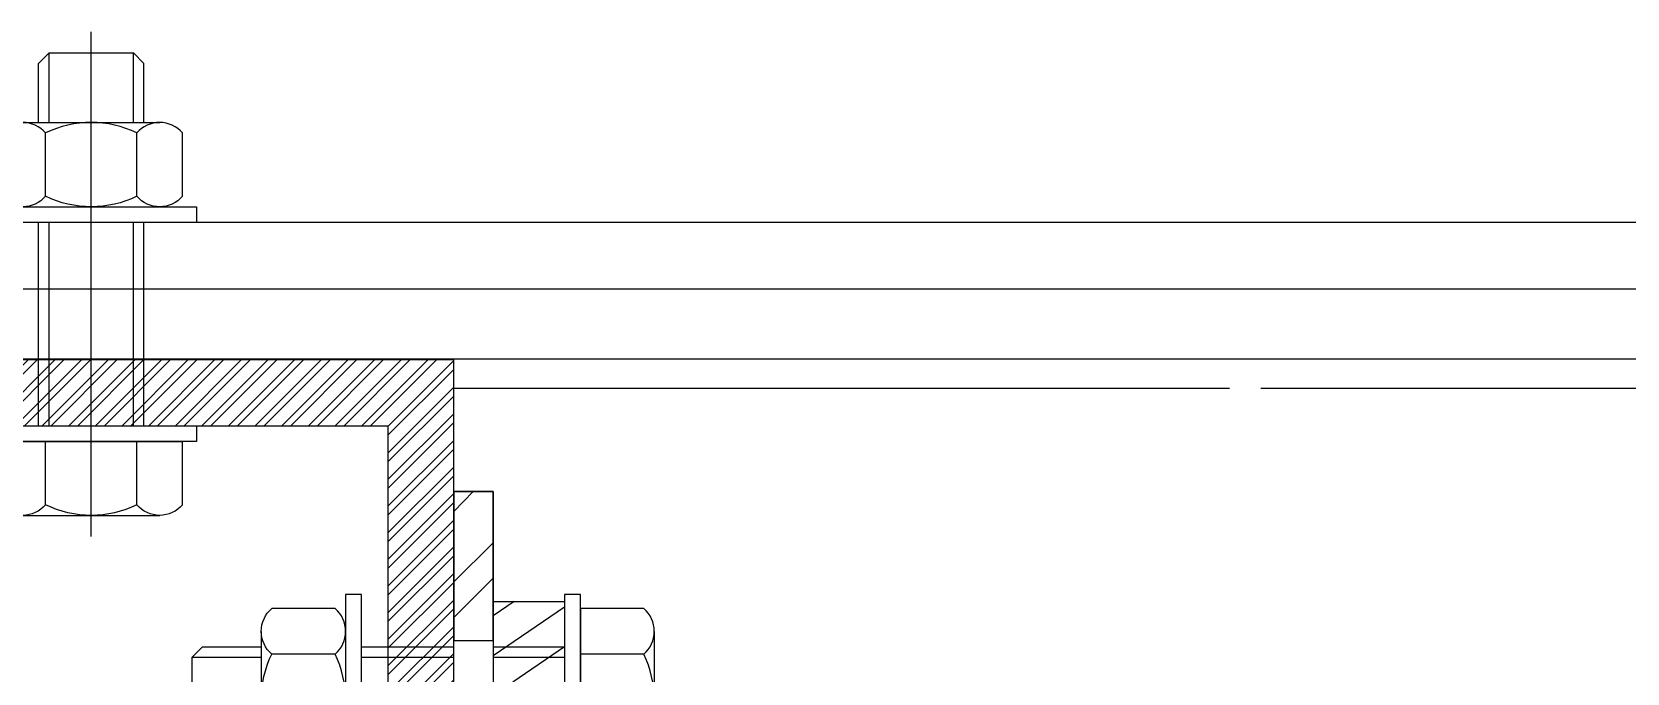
# Model space of a CAD drawing. Header units: millimetres. Extents: x 2519235 to 7246330, y 25937 to 201821.
# Drawn here: x 2726493.2 to 2726614.2, y 74089.9 to 74138.6 of the extents above; entities that cross this region are included whole.
import ezdxf

# ---------------------------------------------------------------- set-up
doc = ezdxf.new("R2010")
doc.units = ezdxf.units.MM
doc.set_wipeout_variables(frame=1)
doc.linetypes.add('CENTER', pattern=[50.800000000000004, 31.75, -6.35, 6.35, -6.35])
doc.linetypes.add('HIDDEN', pattern=[0.375, 0.25, -0.125])
for name, color, linetype in [('000 - EXISTING_CANOPY_MAIN_COLOR_1', 7, 'Continuous'), ('000 - STRUCTURE_STEEL_ACCESORIES_MAIN_COLOR_2', 7, 'Continuous'), ('000 - STRUCTURE_STEEL_ACCESORIES_WIPEOUT_', 7, 'Continuous'), ('010 - ASPG_ACCESSORIES_HATCH_', 7, 'Continuous'), ('010 - ASPG_ACCESSORIES_MAIN_COLOR_1', 7, 'Continuous'), ('010 - ASPG_ACCESSORIES_SUB_COLOR_1', 7, 'Continuous'), ('010 - ASPG_ACCESSORIES_SUB_COLOR_2', 7, 'Continuous'), ('010 - ASPG_ACCESSORIES_SYMBOL_', 7, 'Continuous'), ('010 - ASPG_ACCESSORIES_WIPEOUT_', 7, 'Continuous'), ('010 - ASPG_FASTERN_DEF_SUB', 7, 'Continuous'), ('010 - ASPG_FASTERN_MAIN_COLOR_1', 7, 'Continuous'), ('010 - ASPG_FASTERN_SUB_COLOR_2', 7, 'Continuous'), ('010 - ASPG_FASTERN_SUB_COLOR_3', 7, 'Continuous'), ('_LOUVER-SB', 7, 'Continuous')]:
    doc.layers.add(name, color=color, linetype=linetype)
pattern_1 = [(45, (68845973.91123614, -106253.6340706302), (-4.041115254481119, 4.041115254481119), []), (45, (68845976.60531414, -106253.6340706302), (-4.041115254481119, 4.041115254481119), [])]

# ---------------------------------------------------------------- blocks, each defined once
blk = doc.blocks.new('A$C53fc0519')
at = {"layer": '000 - EXISTING_CANOPY_MAIN_COLOR_1', "color": 7}
for p, q in [((10250.84098993941, -13400.00000000003), (10264.87187722698, -13400.00000000003)), ((10267.23627180886, -13400.00000000003), (10339.87187722791, -13400.00000000003)), ((10342.23627180979, -13400.00000000003), (10414.87187722698, -13400.00000000003))]:
    blk.add_line(p, q, dxfattribs=at)
blk = doc.blocks.new('*U3031')
at = {"color": 7}
for p, q in [((-3458.587865099311, -134.5400000000284), (14475, -134.5400000000373)), ((-3458.587865099267, -139.6150000000109), (14475.00000000004, -139.6150000000198)), ((-3458.587865099282, -144.9250000000086), (14475.00000000003, -144.9250000000175))]:
    blk.add_line(p, q, dxfattribs=at)
blk = doc.blocks.new('W-1-PP17-ENT1_REV03_20260817-115107_UPPER_ROOF_EXPL')
at = {"layer": '000 - EXISTING_CANOPY_MAIN_COLOR_1', "color": 7}
blk.add_blockref('A$C53fc0519', (-18300, -52.14305922697531), dxfattribs=at)
at = {"layer": '_LOUVER-SB', "color": 7}
blk.add_blockref('*U3031', (-4675.156902481336, -13305), dxfattribs=at)
blk = doc.blocks.new('*U3382')
at = {"layer": '010 - ASPG_ACCESSORIES_SUB_COLOR_2', "color": 7}
for p, q in [((-2.084999999999127, -1.547816335794778), (-2.084999999999127, 0)), ((2.084999999999013, -1.047816335789321), (2.084999999999127, 0)), ((-2.084999999999127, -1.547816335789321), (2.084999999999127, -1.047816335789321)), ((2.729999999999563, -1.399999999995998), (2.084999999999127, -1.047816335789321)), ((-2.729999999999563, -1.899999999995998), (2.729999999999563, -1.399999999995998)), ((-2.729999999999563, -1.899999999995998), (-2.084999999999127, -1.547816335789321)), ((-2.729999999999563, -1.899999999995998), (-2.084999999999127, -2.252183664200857)), ((-2.084999999999127, -2.252183664200857), (2.084999999999127, -1.752183664200857)), ((-2.084999999999013, -3.347816335790412), (-2.084999999999127, -2.252183664206314)), ((2.729999999999563, -1.399999999995998), (2.084999999999127, -1.752183664200857)), ((2.084999999999013, -2.847816335790412), (2.0849999999989, -1.752183664201084)), ((-2.729999999999563, -3.69999999999709), (2.729999999999563, -3.19999999999709)), ((-2.729999999999563, -3.69999999999709), (-2.084999999999127, -3.347816335790412)), ((-2.084999999999127, -3.347816335790412), (2.084999999999127, -2.847816335790412)), ((-2.084999999999127, -4.052183664201948), (2.084999999999127, -3.552183664201948)), ((2.729999999999563, -3.19999999999709), (2.084999999999127, -2.847816335790412)), ((2.729999999999563, -3.19999999999709), (2.084999999999127, -3.552183664201948)), ((2.084999999999241, -4.647816335791504), (2.084999999999241, -3.552183664201948)), ((-2.729999999999563, -3.69999999999709), (-2.084999999999127, -4.052183664201948)), ((-2.0849999999989, -5.147816335791504), (-2.084999999999013, -4.052183664201948)), ((-2.084999999999127, -5.147816335791504), (2.084999999999127, -4.647816335791504)), ((-2.084999999999127, -5.147816335791504), (2.084999999999127, -4.647816335791504)), ((2.729999999999563, -4.999999999998181), (2.084999999999127, -4.647816335791504)), ((2.729999999999563, -4.999999999998181), (2.084999999999127, -4.647816335791504)), ((-2.729999999999563, -5.499999999998181), (2.729999999999563, -4.999999999998181)), ((-2.729999999999563, -5.499999999998181), (2.729999999999563, -4.999999999998181)), ((-2.729999999999563, -5.499999999998181), (-2.084999999999127, -5.147816335791504)), ((-2.729999999999563, -5.499999999998181), (-2.084999999999127, -5.147816335791504)), ((-2.729999999999563, -5.499999999998181), (-2.084999999999127, -5.852183664203039)), ((-2.729999999999563, -5.499999999998181), (-2.084999999999127, -5.852183664203039)), ((-2.084999999999127, -5.852183664203039), (2.084999999999127, -5.352183664203039)), ((-2.084999999999127, -5.852183664203039), (2.084999999999127, -5.352183664203039)), ((-2.084999999999127, -6.947816335792595), (-2.0849999999989, -5.852183664203039)), ((-2.084999999999127, -6.947816335792595), (-2.084999999999127, -5.852183664203039)), ((2.729999999999563, -4.999999999998181), (2.084999999999127, -5.352183664203039)), ((2.729999999999563, -4.999999999998181), (2.084999999999127, -5.352183664203039)), ((2.084999999999127, -6.447816335792595), (2.084999999999127, -5.352183664203039)), ((2.084999999999127, -6.447816335792595), (2.084999999999241, -5.352183664203039)), ((-2.729999999999563, -7.299999999999272), (2.729999999999563, -6.799999999999272)), ((-2.729999999999563, -7.299999999999272), (-2.084999999999127, -6.947816335792595)), ((-2.084999999999127, -6.947816335792595), (2.084999999999127, -6.447816335792595)), ((-2.084999999999127, -7.652183664204131), (2.084999999999127, -7.152183664204131)), ((2.729999999999563, -6.799999999999272), (2.084999999999127, -6.447816335792595)), ((2.729999999999563, -6.799999999999272), (2.084999999999127, -7.152183664204131)), ((2.084999999999127, -8.247816335793686), (2.084999999999127, -7.152183664204131)), ((-2.729999999999563, -7.299999999999272), (-2.084999999999127, -7.652183664204131)), ((-2.084999999999127, -8.747816335793686), (-2.084999999999127, -7.652183664204131)), ((0.4333070988686814, -8.43729858455481), (2.084999999999127, -8.247816335793686)), ((2.729999999999563, -8.599999999998545), (2.084999999999127, -8.247816335793686)), ((-2.729999999999563, -9.099999999998545), (-2.084999999999127, -8.747816335793686)), ((-2.729999999999563, -9.099999999998545), (-1.568355612604137, -8.982641209644498)), ((-2.729999999999563, -9.099999999998545), (-2.084999999999127, -9.452183664205222)), ((-2.084999999999127, -8.747816335793686), (-1.064489079482883, -8.605286877620529)), ((-2.084999999999127, -9.452183664205222), (-1.629698446698967, -9.388594061787444)), ((-2.084999999999127, -10.54781633579296), (-2.084999999999127, -9.452183664205222)), ((0.7141825614198751, -8.775605983184505), (2.729999999999563, -8.599999999998545)), ((0.7141825614198751, -9.102437496409038), (2.084999999999127, -8.952183664205222)), ((2.729999999999563, -8.599999999998545), (2.084999999999127, -8.952183664205222)), ((2.084999999999127, -10.04781633579296), (2.084999999999127, -8.952183664205222)), ((-2.729999999999563, -10.89999999999964), (-2.084999999999127, -10.54781633579296)), ((-2.729999999999563, -10.89999999999964), (-1.844567201240352, -10.81054635710279)), ((-2.084999999999127, -10.54781633579296), (-1.798826981090315, -10.50784803706301)), ((0.7141825614198751, -10.20507654483481), (2.084999999999127, -10.04781633579296)), ((0.7141825614198751, -10.57560598318378), (2.729999999999563, -10.39999999999964)), ((0.7141825614198751, -10.90243749640831), (2.084999999999127, -10.75218366420449)), ((2.729999999999563, -10.39999999999964), (2.084999999999127, -10.04781633579296)), ((2.729999999999563, -10.39999999999964), (2.084999999999127, -10.75218366420449)), ((2.084999999999127, -10.75218366420449), (2.084999999999127, -15.59999999999854)), ((-2.729999999999563, -10.89999999999964), (-2.084999999999127, -11.25218366420449)), ((-2.084999999999127, -11.25218366420449), (-1.907557413303948, -11.22740118002912)), ((-2.084999999999127, -12.40167565273805), (-2.084999999999127, -11.25218366420449)), ((-2.084999999999127, -12.40167565273805), (-2.084999999999127, -15.59999999999854)), ((0, -17.19999999999891), (-2.084999999999127, -15.59999999999854)), ((0, -17.19999999999891), (2.084999999999127, -15.59999999999854))]:
    blk.add_line(p, q, dxfattribs=at)
blk.add_lwpolyline([(0, -17.19999999999891), (0.7141825614198751, -11.45704931750151), (0.7141825614198751, -8.736688384093213, 0.4176573264866609), (0.4106596181591158, -8.436709070021607, 0.07099332720072511), (-1.529698998669119, -8.726820576112004), (-2.084999999999127, -12.40167565273805)], format="xyb", dxfattribs=at)
at = {"layer": '010 - ASPG_ACCESSORIES_SYMBOL_', "color": 7, "linetype": 'CENTER'}
blk.add_line((0, 6.142561988594025), (0, -18.19999999999891), dxfattribs=at)
at = {"layer": '010 - ASPG_FASTERN_MAIN_COLOR_1', "color": 7}
for p, q in [((-4.170000000000073, 5.049999999999272), (-4.170000000000073, 1.200000000000728)), ((3.127500000000509, 5.450000000000728), (-3.127500000000509, 5.450000000000728)), ((-2.084999999999127, 5.049999999999272), (-2.084999999999127, 1.200000000000728)), ((2.084999999999127, 5.049999999999272), (2.084999999999127, 1.200000000000728)), ((4.170000000000073, 5.049999999999272), (4.170000000000073, 1.200000000000728)), ((-5.5, 0.5499999999992724), (-5.5, 0)), ((5.5, 0), (-5.5, 0)), ((-5.200000000000728, 0.8500000000003638), (-4.170000000000073, 1.200000000000728)), ((5.200000000000728, 0.8500000000003638), (-5.200000000000728, 0.8500000000003638)), ((4.170000000000073, 1.200000000000728), (-4.170000000000073, 1.200000000000728)), ((-2.57630675031578, 0.8500000000003638), (-2.084999999999127, 1.200000000000728)), ((2.44630675031658, 0.8500000000003638), (2.084999999999127, 1.200000000000728)), ((5.200000000000728, 0.8500000000003638), (4.170000000000073, 1.200000000000728)), ((5.5, 0.5499999999992724), (5.5, 0))]:
    blk.add_line(p, q, dxfattribs=at)
for centre, radius, start, end in [((-3.127500000000509, 3.891492187500262), 1.55850781249987, 48.01707852331997, 131.98292147668), ((0, -0.1840312499989523), 5.634031249999114, 68.2799117114248, 111.7200882885752), ((3.127500000000509, 3.891492187500262), 1.558507812499965, 48.01707852331997, 131.98292147668), ((-5.200000000000728, 0.5499999999992724), 0.3, 90, 180), ((5.200000000000728, 0.5499999999992724), 0.3, 0, 90)]:
    blk.add_arc(centre, radius, start, end, dxfattribs=at)
blk = doc.blocks.new('G$C7D677D58')
at = {"layer": '010 - ASPG_FASTERN_MAIN_COLOR_1'}
h = blk.add_hatch(dxfattribs=at)
h.set_pattern_fill('ANSI35', scale=0.02, angle=280.6768409131589, style=0)
h.set_pattern_definition([(145.6768409131589, (67.45353497568851, -13.09426057516771), (0.00281929956869494, 0.00412935224241727), []), (145.6768409131589, (67.45006064978782, -13.09491560150343), (0.00281929956869494, 0.00412935224241727), [0.006249999999999968, -0.001249999999999992, 0, -0.001249999999999992])])
h.paths.add_polyline_path([(0.02989179726182556, 0.01545000000078289), (0.02447319464567954, 0.01545000000078289), (0.02447319464567954, 0.0005500000004303729), (0.02989179726182556, 0.0005500000004303729)])
at = {"layer": '010 - ASPG_FASTERN_DEF_SUB', "color": 7, "ltscale": 0.1}
blk.add_line((0.03829179726176335, 0.007999999999924512), (0, 0.007999999999924512, -2.806346833239134e-06), dxfattribs=at)
at = {"layer": '010 - ASPG_FASTERN_MAIN_COLOR_1', "color": 7}
for p, q in [((0.01327319464712673, 0, -2.806346833239134e-06), (0.01327319464712673, 0.01599999999996271, -2.806346833239134e-06)), ((0.01327319464712673, 0.01599999999996271, -2.806346833239134e-06), (0.01447319464705288, 0.01599999999996271, -2.806346833239134e-06)), ((0.01447319464705288, 0.01599999999996271, -2.806346833239134e-06), (0.01447319464705288, 0, -2.806346833239134e-06)), ((0.02989179726182556, 0), (0.02989179726182556, 0.01599999999996271)), ((0.02989179726182556, 0.01599999999996271), (0.03109179726175171, 0.01599999999996271)), ((0.03109179726175171, 0.01599999999996271), (0.03109179726175171, 0)), ((0.01247319464710017, 0.01492820323028354, -2.806346833239134e-06), (0.007673194646940829, 0.01492820323028354, -2.806346833239134e-06)), ((0.03109179726175171, 0.001071796769679167), (0.03109179726175171, 0.01492820323028354)), ((0.03589179726191105, 0.01492820323028354), (0.03109179726175171, 0.01492820323028354)), ((0.006873194647141645, 0.002803847577297347, -2.806346833239134e-06), (0.006873194647141645, 0.01319615242266536, -2.806346833239134e-06)), ((0.01327319464712673, 0.002803847577297347, -2.806346833239134e-06), (0.01327319464712673, 0.01319615242266536, -2.806346833239134e-06)), ((0.03669179726193761, 0.002803847577297347), (0.03669179726193761, 0.01319615242266536)), ((0.002400000000079672, 0.01199999999994361, -2.806346833239134e-06), (0.001600000000053114, 0.01119999999991705, -2.806346833239134e-06)), ((0.001600000000053114, 0.00479999999993197, -2.806346833239134e-06), (0.001600000000053114, 0.01119999999991705, -2.806346833239134e-06)), ((0.006873194647141645, 0.01119999999991705, -2.806346833239134e-06), (0.001600000000053114, 0.01119999999991705, -2.806346833239134e-06)), ((0.006873194647141645, 0.01199999999994361, -2.806346833239134e-06), (0.002400000000079672, 0.01199999999994361, -2.806346833239134e-06)), ((0.01247319464710017, 0.01146410161504718, -2.806346833239134e-06), (0.007673194646940829, 0.01146410161504718, -2.806346833239134e-06)), ((0.03589179726191105, 0.01146410161504718), (0.03109179726175171, 0.01146410161504718)), ((0.006873194647141645, 0.00479999999993197, -2.806346833239134e-06), (0.001600000000053114, 0.00479999999993197, -2.806346833239134e-06)), ((0.002400000000079672, 0.003999999999905413, -2.806346833239134e-06), (0.001600000000053114, 0.00479999999993197, -2.806346833239134e-06)), ((0.006873194647141645, 0.003999999999905413, -2.806346833239134e-06), (0.002400000000079672, 0.003999999999905413, -2.806346833239134e-06)), ((0.01247319464710017, 0.00453589838480184, -2.806346833239134e-06), (0.007673194646940829, 0.00453589838480184, -2.806346833239134e-06)), ((0.03589179726191105, 0.00453589838480184), (0.03109179726175171, 0.00453589838480184)), ((0.01247319464710017, 0.001071796769679167, -2.806346833239134e-06), (0.007673194646940829, 0.001071796769679167, -2.806346833239134e-06)), ((0.01447319464705288, 0, -2.806346833239134e-06), (0.01327319464712673, 0, -2.806346833239134e-06)), ((0.03109179726175171, 0), (0.02989179726182556, 0)), ((0.03589179726191105, 0.001071796769679167), (0.03109179726175171, 0.001071796769679167))]:
    blk.add_line(p, q, dxfattribs=at)
at = {"layer": '010 - ASPG_FASTERN_MAIN_COLOR_1', "color": 7, "elevation": -2.806346833239134e-06}
for points in [[(0.007673194646940829, 0.01492820323028354, 0.4618802153516978), (0.007673194646940829, 0.01146410161504718, 0.2309401076757868), (0.007673194646940829, 0.00453589838480184, 0.461880215351701), (0.007673194646940829, 0.001071796769679167)], [(0.01247319464710017, 0.01492820323028354, -0.4618802153516978), (0.01247319464710017, 0.01146410161504718, -0.2309401076757868), (0.01247319464710017, 0.00453589838480184, -0.461880215351701), (0.01247319464710017, 0.001071796769679167)], [(0.03589179726191105, 0.01492820323028354, -0.4618802153516978), (0.03589179726191105, 0.01146410161504718, -0.2309401076757868), (0.03589179726191105, 0.00453589838480184, -0.4618802153517009), (0.03589179726191105, 0.001071796769679167)]]:
    blk.add_lwpolyline(points, format="xyb", dxfattribs=at)
at = {"layer": '010 - ASPG_FASTERN_MAIN_COLOR_1', "color": 7}
blk.add_lwpolyline([(0.02989179726182556, 0.01545000000078289), (0.02447319464567954, 0.01545000000078289), (0.02447319464567954, 0.0005500000004303729), (0.02989179726182556, 0.0005500000004303729)], close=True, dxfattribs=at)
at = {"layer": '010 - ASPG_FASTERN_SUB_COLOR_2', "color": 7, "linetype": 'HIDDEN'}
for p, q in [((0.02989179726182556, 0.01199999999994361), (0.01447319464705288, 0.01199999999994361, -2.806346833239134e-06)), ((0.02989179726182556, 0.01119999999991705), (0.01447319464705288, 0.01119999999991705, -2.806346833239134e-06)), ((0.02989179726182556, 0.00479999999993197), (0.01447319464705288, 0.00479999999993197, -2.806346833239134e-06)), ((0.02989179726182556, 0.003999999999905413), (0.01447319464705288, 0.003999999999905413, -2.806346833239134e-06))]:
    blk.add_line(p, q, dxfattribs=at)
blk = doc.blocks.new('010 - ASPG_ACCESSORIES_BRACKET_FOR_FRAME_TYPE-1_CUT-VIEW')
at = {"color": 7}
blk.add_wipeout([(4.656612873077393e-10, 25.00000000008731), (4.656612873077393e-10, 1.8189894035458565e-12), (40, 1.8189894035458565e-12), (40, 3.000000000153044), (3.0000000003213074, 3.000000000153044), (3.0000000003213074, 25.00000000008731)], dxfattribs=at).dxf.layer = '010 - ASPG_ACCESSORIES_WIPEOUT_'
at = {"layer": '010 - ASPG_ACCESSORIES_HATCH_'}
h = blk.add_hatch(dxfattribs=at)
h.set_pattern_fill('ANSI32', scale=0.03)
h.set_pattern_definition(pattern_1)
h.paths.add_polyline_path([(1.452183664310724, 16.08500000019558), (1.100000000093132, 16.73000000005413), (0.7478163363412023, 16.08500000019558), (4.656612873077393e-10, 16.08500000019558), (4.656612873077393e-10, 25.00000000008731), (3.000000000465661, 25.00000000008731), (2.9848025678657, 16.08500000019558)])
h = blk.add_hatch(dxfattribs=at)
h.set_pattern_fill('ANSI32', scale=0.03)
h.set_pattern_definition(pattern_1)
h.paths.add_polyline_path([(4.656612873077393e-10, 0), (4.656612873077393e-10, 11.78062006374239), (0.1825785292312503, 11.91500000003725), (1.247816335875541, 11.91500000003725), (1.600000000558794, 11.27000000019325), (1.952183664776385, 11.91500000003725), (3.000000000465661, 11.9150000000518), (3.000000000465661, 3.000000000160071), (19.70000000018626, 3.000000000043656), (19.70000000018626, 1.164153218269348e-10)])
h = blk.add_hatch(dxfattribs=at)
h.set_pattern_fill('ANSI32', scale=0.03)
h.set_pattern_definition(pattern_1)
h.paths.add_polyline_path([(28.70000000018626, 1.164153218269348e-10), (28.70000000018626, 3.000000000043656), (40, 3.000000000160071), (40, 0)])
at = {"layer": '010 - ASPG_ACCESSORIES_MAIN_COLOR_1', "color": 7}
blk.add_lwpolyline([(4.656612873077393e-10, 25.00000000008731), (4.656612873077393e-10, 0), (40, 0), (40, 3.000000000160071), (3.000000000465661, 3.000000000160071), (3.000000000465661, 25.00000000008731)], close=True, dxfattribs=at)
at = {"layer": '010 - ASPG_ACCESSORIES_SUB_COLOR_1', "color": 7}
for points in [[(1.452183664310724, 16.08500000019558), (1.100000000093132, 16.73000000005413), (0.7478163363412023, 16.08500000019558), (4.656612873077393e-10, 16.08500000019558), (4.656612873077393e-10, 25.00000000008731), (3.000000000465661, 25.00000000008731), (2.9848025678657, 16.08500000019558)], [(4.656612873077393e-10, 0), (4.656612873077393e-10, 11.78062006374239), (0.1825785292312503, 11.91500000003725), (1.247816335875541, 11.91500000003725), (1.600000000558794, 11.27000000019325), (1.952183664776385, 11.91500000003725), (3.000000000465661, 11.9150000000518), (3.000000000465661, 3.000000000160071), (19.70000000018626, 3.000000000043656), (19.70000000018626, 1.164153218269348e-10)], [(28.70000000018626, 1.164153218269348e-10), (28.70000000018626, 3.000000000043656), (40, 3.000000000160071), (40, 0)]]:
    blk.add_lwpolyline(points, close=True, dxfattribs=at)
blk = doc.blocks.new('G$CF155826C')
at = {"layer": '010 - ASPG_FASTERN_DEF_SUB', "color": 7, "ltscale": 0.1}
blk.add_line((0, 0.007999999999924512), (0.03829179726176335, 0.007999999999924512, -2.806346833239134e-06), dxfattribs=at)
at = {"layer": '010 - ASPG_FASTERN_MAIN_COLOR_1', "color": 7}
for p, q in [((0.007200000000011642, 0.01599999999996271), (0.007200000000011642, 0)), ((0.00839999999993779, 0.01599999999996271), (0.007200000000011642, 0.01599999999996271)), ((0.00839999999993779, 0), (0.00839999999993779, 0.01599999999996271)), ((0.02381860261471047, 0.01599999999996271, -2.806346833239134e-06), (0.02381860261471047, 0, -2.806346833239134e-06)), ((0.02501860261463662, 0.01599999999996271, -2.806346833239134e-06), (0.02381860261471047, 0.01599999999996271, -2.806346833239134e-06)), ((0.02501860261463662, 0, -2.806346833239134e-06), (0.02501860261463662, 0.01599999999996271, -2.806346833239134e-06)), ((0.002399999999852298, 0.01492820323028354), (0.007200000000011642, 0.01492820323028354)), ((0.007200000000011642, 0.001071796769679167), (0.007200000000011642, 0.01492820323028354)), ((0.02581860261466318, 0.01492820323028354, -2.806346833239134e-06), (0.03061860261482252, 0.01492820323028354, -2.806346833239134e-06)), ((0.001599999999825741, 0.002803847577297347), (0.001599999999825741, 0.01319615242266536)), ((0.02501860261463662, 0.002803847577297347, -2.806346833239134e-06), (0.02501860261463662, 0.01319615242266536, -2.806346833239134e-06)), ((0.0314186026146217, 0.002803847577297347, -2.806346833239134e-06), (0.0314186026146217, 0.01319615242266536, -2.806346833239134e-06)), ((0.002399999999852298, 0.01146410161504718), (0.007200000000011642, 0.01146410161504718)), ((0.02581860261466318, 0.01146410161504718, -2.806346833239134e-06), (0.03061860261482252, 0.01146410161504718, -2.806346833239134e-06)), ((0.0314186026146217, 0.01199999999994361, -2.806346833239134e-06), (0.03589179726168368, 0.01199999999994361, -2.806346833239134e-06)), ((0.0314186026146217, 0.01119999999991705, -2.806346833239134e-06), (0.03669179726171024, 0.01119999999991705, -2.806346833239134e-06)), ((0.03589179726168368, 0.01199999999994361, -2.806346833239134e-06), (0.03669179726171024, 0.01119999999991705, -2.806346833239134e-06)), ((0.03669179726171024, 0.00479999999993197, -2.806346833239134e-06), (0.03669179726171024, 0.01119999999991705, -2.806346833239134e-06)), ((0.002399999999852298, 0.00453589838480184), (0.007200000000011642, 0.00453589838480184)), ((0.02581860261466318, 0.00453589838480184, -2.806346833239134e-06), (0.03061860261482252, 0.00453589838480184, -2.806346833239134e-06)), ((0.0314186026146217, 0.00479999999993197, -2.806346833239134e-06), (0.03669179726171024, 0.00479999999993197, -2.806346833239134e-06)), ((0.0314186026146217, 0.003999999999905413, -2.806346833239134e-06), (0.03589179726168368, 0.003999999999905413, -2.806346833239134e-06)), ((0.03589179726168368, 0.003999999999905413, -2.806346833239134e-06), (0.03669179726171024, 0.00479999999993197, -2.806346833239134e-06)), ((0.002399999999852298, 0.001071796769679167), (0.007200000000011642, 0.001071796769679167)), ((0.007200000000011642, 0), (0.00839999999993779, 0)), ((0.02381860261471047, 0, -2.806346833239134e-06), (0.02501860261463662, 0, -2.806346833239134e-06)), ((0.02581860261466318, 0.001071796769679167, -2.806346833239134e-06), (0.03061860261482252, 0.001071796769679167, -2.806346833239134e-06))]:
    blk.add_line(p, q, dxfattribs=at)
at = {"layer": '010 - ASPG_FASTERN_MAIN_COLOR_1', "color": 7, "elevation": -2.806346833239134e-06}
for points in [[(0.002399999999852298, 0.01492820323028354, 0.4618802153516978), (0.002399999999852298, 0.01146410161504718, 0.2309401076757868), (0.002399999999852298, 0.00453589838480184, 0.4618802153517009), (0.002399999999852298, 0.001071796769679167)], [(0.02581860261466318, 0.01492820323028354, 0.4618802153516978), (0.02581860261466318, 0.01146410161504718, 0.2309401076757868), (0.02581860261466318, 0.00453589838480184, 0.461880215351701), (0.02581860261466318, 0.001071796769679167)], [(0.03061860261482252, 0.01492820323028354, -0.4618802153516978), (0.03061860261482252, 0.01146410161504718, -0.2309401076757868), (0.03061860261482252, 0.00453589838480184, -0.461880215351701), (0.03061860261482252, 0.001071796769679167)]]:
    blk.add_lwpolyline(points, format="xyb", dxfattribs=at)
at = {"layer": '010 - ASPG_FASTERN_SUB_COLOR_3', "color": 7, "linetype": 'HIDDEN'}
for p, q in [((0.00839999999993779, 0.01199999999994361), (0.02381860261471047, 0.01199999999994361, -2.806346833239134e-06)), ((0.00839999999993779, 0.01119999999991705), (0.02381860261471047, 0.01119999999991705, -2.806346833239134e-06)), ((0.00839999999993779, 0.00479999999993197), (0.02381860261471047, 0.00479999999993197, -2.806346833239134e-06)), ((0.00839999999993779, 0.003999999999905413), (0.02381860261471047, 0.003999999999905413, -2.806346833239134e-06))]:
    blk.add_line(p, q, dxfattribs=at)
blk = doc.blocks.new('*U2924')
at = {"color": 7, "xscale": -1, "rotation": 270}
blk.add_blockref('*U3382', (3, -19.00000000013097), dxfattribs=at)
at = {"color": 7}
blk.add_wipeout([(45.00000000000454, 45.000000000000014), (45.00000000000455, -4.365445980596145e-10), (0, -4.3655286442550874e-10), (0, -4.999999999999999), (50, -4.999999999999989), (49.99999999999999, 45.000000000000014)], dxfattribs=at).dxf.layer = '000 - STRUCTURE_STEEL_ACCESORIES_WIPEOUT_'
at = {"layer": '010 - ASPG_ACCESSORIES_HATCH_'}
h = blk.add_hatch(dxfattribs=at)
h.set_pattern_fill('ANSI32', scale=0.03, angle=-90.00000000000001)
h.set_pattern_definition([(315, (-106132.4892735402, -14494268.67851865), (1.01027881362028, 1.01027881362028), []), (315, (-106132.4892735402, -14494269.35203815), (1.01027881362028, 1.01027881362028), [])])
h.paths.add_polyline_path([(45, 45), (45, 0), (0, 0), (0, -5), (50, -5), (50, 45)])
at = {"layer": '000 - STRUCTURE_STEEL_ACCESORIES_MAIN_COLOR_2', "color": 7}
blk.add_lwpolyline([(45, 45), (45, 0), (0, 0), (0, -5), (50, -5), (50, 45)], close=True, dxfattribs=at)
at = {"color": 7, "xscale": -1000, "yscale": 1000, "zscale": 1000}
for name, p, rotation in [('G$CF155826C', (36.60000000006221, 30.49999999998136), 180), ('G$C7D677D58', (32.1999999997206, 16.47319464554312, 0.001403173416619567), 90)]:
    blk.add_blockref(name, p, dxfattribs=dict(at, rotation=rotation))
at = {"color": 7, "xscale": -1, "rotation": 180}
blk.add_blockref('010 - ASPG_ACCESSORIES_BRACKET_FOR_FRAME_TYPE-1_CUT-VIEW', (-4.656612873077393e-10, -5), dxfattribs=at)
blk = doc.blocks.new('W-1-PP17-ENT1_REV02_20260416-153151_PP17_ENT1_ASPG_MAIN_LOPL')
at = {"color": 7, "rotation": 90}
blk.add_blockref('*U2924', (-8023.999999999534, -13500.00000000131), dxfattribs=at)

msp = doc.modelspace()

# ---------------------------------------------------------------- block references
at = {"color": 7}
msp.add_blockref('W-1-PP17-ENT1_REV03_20260817-115107_UPPER_ROOF_EXPL', (2734544.160699638, 87563.69002869964), dxfattribs=at)

# ---------------------------------------------------------------- next in the draw order: block references
msp.add_blockref('W-1-PP17-ENT1_REV02_20260416-153151_PP17_ENT1_ASPG_MAIN_LOPL', (2734544.160699638, 87563.69002869964), dxfattribs=at)

doc.saveas('drawing.dxf')
